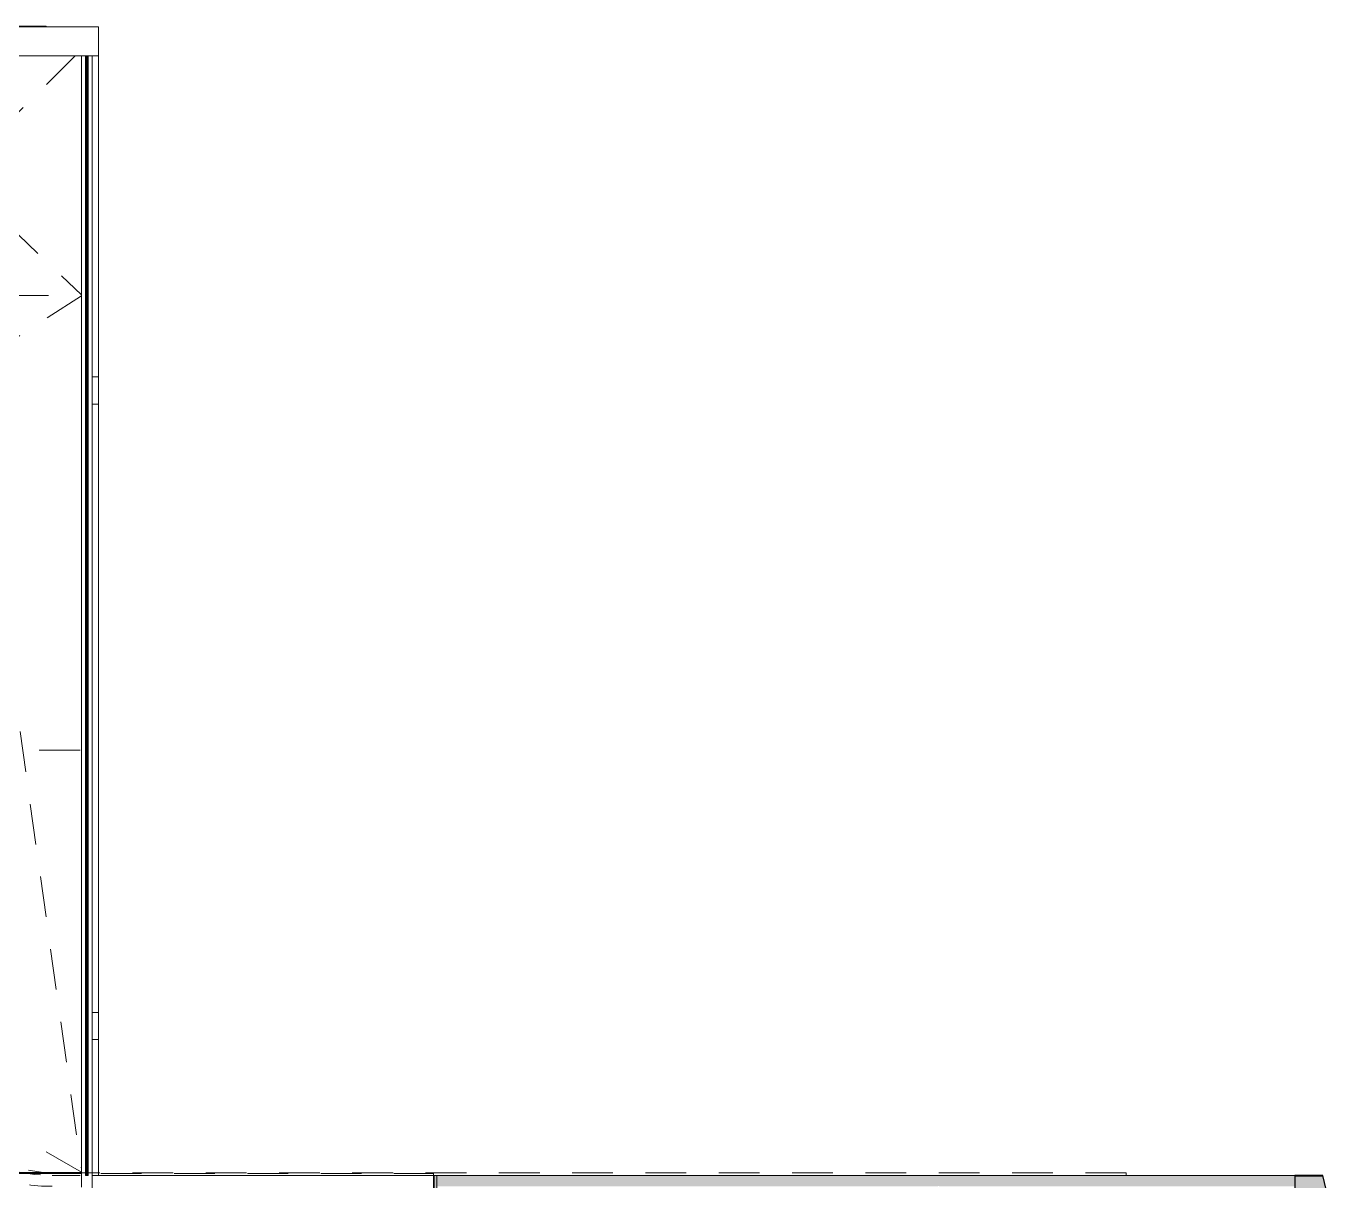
# Model space of a CAD drawing. Header units: metres. Extents: x -227.9 to -141.2, y 39.1 to 91.1.
# Drawn here: x -171.22 to -147.25, y 69.01 to 90.27 of the extents above; entities that cross this region are included whole.
import ezdxf

# ---------------------------------------------------------------- set-up
doc = ezdxf.new("R2010")
doc.units = ezdxf.units.M
doc.linetypes.add('JIS_02_0.7', pattern=[1.35, 0.75, -0.6])
doc.layers.add('A-DETL', color=94, linetype='Continuous', lineweight=5, true_color=0x00a600)
doc.layers.add('A-DETL-MBND', color=9, linetype='Continuous', lineweight=5, true_color=0xc0c0c0)
for name, color, linetype, lineweight in [('A-FLOR', 7, 'Continuous', 5), ('A-FLOR-HRAL', 7, 'Continuous', 5), ('A-ROOF', 7, 'Continuous', 5), ('A-WALL', 7, 'Continuous', 5), ('I-WALL', 7, 'Continuous', 5)]:
    doc.layers.add(name, color=color, linetype=linetype, lineweight=lineweight)

msp = doc.modelspace()

# ---------------------------------------------------------------- hatches: boundary and pattern name
at = {"layer": 'A-WALL', "true_color": 0xaaaaaa}
msp.add_hatch(color=253, dxfattribs=at).paths.add_polyline_path([(-147.892, 68.911), (-147.856, 68.911), (-147.856, 69.111), (-163.656, 69.111), (-163.656, 68.911), (-154.441, 68.911), (-154.409, 68.919), (-154.407, 68.911), (-149.536, 68.911)])
at = {"layer": 'A-WALL', "true_color": 0x808080}
for points in [[(-147.341, 69.101), (-147.344, 69.111), (-147.856, 69.111), (-147.856, 69.101)], [(-147.791, 68.588), (-147.247, 68.723), (-147.341, 69.101), (-147.856, 69.101), (-147.856, 68.849)]]:
    msp.add_hatch(color=8, dxfattribs=at).paths.add_polyline_path(points)
at = {"layer": 'I-WALL', "true_color": 0xaaaaaa}
for points in [[(-163.706, 68.112), (-163.706, 69.111), (-163.719, 69.111), (-163.719, 68.112)], [(-163.706, 68.162), (-163.656, 68.162), (-163.656, 69.111), (-163.706, 69.111), (-163.706, 68.262)]]:
    msp.add_hatch(color=253, dxfattribs=at).paths.add_polyline_path(points)

# ---------------------------------------------------------------- linework, layer by layer
at = {"layer": 'A-DETL', "color": 9, "linetype": 'JIS_02_0.7', "lineweight": 9, "true_color": 0xc0c0c0}
msp.add_line((-170.229, 76.938), (-174.185, 76.938), dxfattribs=at)
at = {"layer": 'A-DETL', "color": 7, "linetype": 'JIS_02_0.7'}
for p, q in [((-173.897, 69.148), (-163.719, 69.148)), ((-170.74, 69.111), (-170.229, 69.111)), ((-150.964, 69.161), (-170.635, 69.161)), ((-163.719, 69.148), (-163.719, 69.111)), ((-150.964, 69.111), (-150.964, 69.161))]:
    msp.add_line(p, q, dxfattribs=at)
for centre, radius, start in [((-170.74, 72.311), 3.2, 180.1083), ((-170.74, 71.161), 2, 180), ((-170.74, 72.311), 3.4, 217.4505)]:
    msp.add_arc(centre, radius, start, 270, dxfattribs=at)
at = {"layer": 'A-DETL-MBND', "lineweight": 9}
for p, q in [((-169.889, 85.84), (-169.889, 83.814)), ((-169.889, 83.814), (-170.004, 83.814)), ((-169.889, 83.814), (-169.889, 83.314)), ((-169.889, 83.314), (-170.004, 83.314)), ((-169.889, 83.314), (-169.889, 78.83)), ((-169.889, 78.33), (-169.889, 72.114)), ((-170.004, 72.114), (-169.889, 72.114)), ((-169.889, 72.114), (-169.889, 71.614)), ((-169.889, 71.614), (-170.004, 71.614)), ((-169.889, 71.614), (-169.889, 69.111))]:
    msp.add_line(p, q, dxfattribs=at)
at = {"layer": 'A-FLOR', "lineweight": 9}
for p, q in [((-169.889, 85.84), (-169.889, 89.725)), ((-169.889, 78.33), (-169.889, 78.83))]:
    msp.add_line(p, q, dxfattribs=at)
at = {"layer": 'A-FLOR-HRAL', "color": 9, "true_color": 0xc0c0c0}
for p, q in [((-170.127, 89.725), (-170.127, 69.111)), ((-170.126, 89.725), (-170.126, 69.111)), ((-170.125, 69.111), (-170.125, 89.725)), ((-170.115, 69.111), (-170.115, 89.725)), ((-170.114, 69.111), (-170.114, 89.725)), ((-170.106, 69.111), (-170.106, 89.725)), ((-170.102, 89.725), (-170.102, 69.111)), ((-170.094, 69.111), (-170.094, 89.725)), ((-170.093, 69.111), (-170.093, 89.725)), ((-170.083, 69.111), (-170.083, 89.725)), ((-170.081, 69.111), (-170.081, 89.725)), ((-170.126, 69.111), (-170.127, 69.111)), ((-170.125, 69.111), (-170.126, 69.111)), ((-170.115, 69.111), (-170.125, 69.111)), ((-170.114, 69.111), (-170.115, 69.111)), ((-170.094, 69.111), (-170.114, 69.111)), ((-170.102, 69.111), (-170.106, 69.111)), ((-170.093, 69.111), (-170.094, 69.111)), ((-170.083, 69.111), (-170.093, 69.111)), ((-170.082, 69.111), (-170.083, 69.111)), ((-170.081, 69.111), (-170.082, 69.111))]:
    msp.add_line(p, q, dxfattribs=at)
at = {"layer": 'A-FLOR-HRAL'}
for p, q in [((-170.115, 87.747), (-170.114, 87.747)), ((-170.115, 87.746), (-170.115, 87.747)), ((-170.114, 87.746), (-170.115, 87.746)), ((-170.114, 87.747), (-170.094, 87.747)), ((-170.114, 87.747), (-170.114, 87.746)), ((-170.094, 87.746), (-170.114, 87.746)), ((-170.094, 87.747), (-170.093, 87.747)), ((-170.094, 87.746), (-170.094, 87.747)), ((-170.093, 87.746), (-170.094, 87.746)), ((-170.093, 87.747), (-170.093, 87.746)), ((-170.115, 85.747), (-170.114, 85.747)), ((-170.115, 85.746), (-170.115, 85.747)), ((-170.114, 85.746), (-170.115, 85.746)), ((-170.114, 85.747), (-170.094, 85.747)), ((-170.114, 85.747), (-170.114, 85.746)), ((-170.094, 85.746), (-170.114, 85.746)), ((-170.094, 85.747), (-170.093, 85.747)), ((-170.094, 85.746), (-170.094, 85.747)), ((-170.093, 85.746), (-170.094, 85.746)), ((-170.093, 85.747), (-170.093, 85.746)), ((-170.115, 83.747), (-170.114, 83.747)), ((-170.115, 83.746), (-170.115, 83.747)), ((-170.114, 83.746), (-170.115, 83.746)), ((-170.114, 83.747), (-170.094, 83.747)), ((-170.114, 83.747), (-170.114, 83.746)), ((-170.094, 83.746), (-170.114, 83.746)), ((-170.094, 83.747), (-170.093, 83.747)), ((-170.094, 83.746), (-170.094, 83.747)), ((-170.093, 83.746), (-170.094, 83.746)), ((-170.093, 83.747), (-170.093, 83.746)), ((-170.115, 81.747), (-170.114, 81.747)), ((-170.115, 81.746), (-170.115, 81.747)), ((-170.114, 81.746), (-170.115, 81.746)), ((-170.114, 81.747), (-170.094, 81.747)), ((-170.114, 81.747), (-170.114, 81.746)), ((-170.094, 81.746), (-170.114, 81.746)), ((-170.094, 81.747), (-170.093, 81.747)), ((-170.094, 81.746), (-170.094, 81.747)), ((-170.093, 81.746), (-170.094, 81.746)), ((-170.093, 81.747), (-170.093, 81.746)), ((-170.115, 79.747), (-170.114, 79.747)), ((-170.115, 79.746), (-170.115, 79.747)), ((-170.114, 79.746), (-170.115, 79.746)), ((-170.114, 79.747), (-170.094, 79.747)), ((-170.114, 79.747), (-170.114, 79.746)), ((-170.094, 79.746), (-170.114, 79.746)), ((-170.094, 79.747), (-170.093, 79.747)), ((-170.094, 79.746), (-170.094, 79.747)), ((-170.093, 79.746), (-170.094, 79.746)), ((-170.093, 79.747), (-170.093, 79.746)), ((-170.115, 77.747), (-170.114, 77.747)), ((-170.115, 77.746), (-170.115, 77.747)), ((-170.114, 77.746), (-170.115, 77.746)), ((-170.114, 77.747), (-170.094, 77.747)), ((-170.114, 77.747), (-170.114, 77.746)), ((-170.094, 77.746), (-170.114, 77.746)), ((-170.094, 77.747), (-170.093, 77.747)), ((-170.094, 77.746), (-170.094, 77.747)), ((-170.093, 77.746), (-170.094, 77.746)), ((-170.093, 77.747), (-170.093, 77.746)), ((-170.115, 75.747), (-170.114, 75.747)), ((-170.115, 75.746), (-170.115, 75.747)), ((-170.114, 75.746), (-170.115, 75.746)), ((-170.114, 75.747), (-170.094, 75.747)), ((-170.114, 75.747), (-170.114, 75.746)), ((-170.094, 75.746), (-170.114, 75.746)), ((-170.094, 75.747), (-170.093, 75.747)), ((-170.094, 75.746), (-170.094, 75.747)), ((-170.093, 75.746), (-170.094, 75.746)), ((-170.093, 75.747), (-170.093, 75.746)), ((-170.115, 73.747), (-170.114, 73.747)), ((-170.115, 73.746), (-170.115, 73.747)), ((-170.114, 73.746), (-170.115, 73.746)), ((-170.114, 73.747), (-170.094, 73.747)), ((-170.114, 73.747), (-170.114, 73.746)), ((-170.094, 73.746), (-170.114, 73.746)), ((-170.094, 73.747), (-170.093, 73.747)), ((-170.094, 73.746), (-170.094, 73.747)), ((-170.093, 73.746), (-170.094, 73.746)), ((-170.093, 73.747), (-170.093, 73.746)), ((-170.115, 71.747), (-170.114, 71.747)), ((-170.115, 71.746), (-170.115, 71.747)), ((-170.114, 71.746), (-170.115, 71.746)), ((-170.114, 71.747), (-170.094, 71.747)), ((-170.114, 71.747), (-170.114, 71.746)), ((-170.094, 71.746), (-170.114, 71.746)), ((-170.094, 71.747), (-170.093, 71.747)), ((-170.094, 71.746), (-170.094, 71.747)), ((-170.093, 71.746), (-170.094, 71.746)), ((-170.093, 71.747), (-170.093, 71.746)), ((-170.115, 69.747), (-170.114, 69.747)), ((-170.115, 69.746), (-170.115, 69.747)), ((-170.114, 69.746), (-170.115, 69.746)), ((-170.114, 69.747), (-170.094, 69.747)), ((-170.114, 69.747), (-170.114, 69.746)), ((-170.094, 69.746), (-170.114, 69.746)), ((-170.094, 69.747), (-170.093, 69.747)), ((-170.094, 69.746), (-170.094, 69.747)), ((-170.093, 69.746), (-170.094, 69.746)), ((-170.093, 69.747), (-170.093, 69.746)), ((-170.127, 69.111), (-170.126, 69.111)), ((-170.126, 69.109), (-170.127, 69.109)), ((-170.082, 69.109), (-170.126, 69.109)), ((-170.083, 69.111), (-170.082, 69.111)), ((-170.082, 69.111), (-170.081, 69.111)), ((-170.081, 69.109), (-170.082, 69.109))]:
    msp.add_line(p, q, dxfattribs=at)
at = {"layer": 'A-ROOF', "color": 9, "linetype": 'JIS_02_0.7', "true_color": 0xc0c0c0}
for p, q in [((-170.316, 89.725), (-172.524, 87.536)), ((-172.524, 87.536), (-170.204, 85.323)), ((-175.608, 85.313), (-170.204, 85.313)), ((-170.204, 85.307), (-172.27, 83.971)), ((-172.27, 83.971), (-170.204, 69.234)), ((-170.204, 69.169), (-172.215, 70.35))]:
    msp.add_line(p, q, dxfattribs=at)
at = {"layer": 'A-ROOF'}
msp.add_line((-170.204, 69.163), (-173.925, 69.163), dxfattribs=at)
at = {"layer": 'A-WALL', "lineweight": 9}
for p, q in [((-169.889, 90.256), (-219.486, 90.256)), ((-169.889, 90.256), (-169.889, 90.242)), ((-169.889, 90.242), (-169.889, 89.739)), ((-219.28, 89.725), (-170.226, 89.725)), ((-170.226, 89.725), (-169.889, 89.725)), ((-169.889, 89.739), (-169.889, 89.725)), ((-147.341, 69.101), (-147.856, 69.101))]:
    msp.add_line(p, q, dxfattribs=at)
at = {"layer": 'A-WALL', "lineweight": 13}
for p, q in [((-218.195, 90.272), (-170.852, 90.272)), ((-170.852, 90.272), (-170.852, 90.256)), ((-147.856, 69.111), (-163.719, 69.111)), ((-163.719, 69.111), (-163.719, 68.848)), ((-147.856, 68.848), (-147.856, 69.111))]:
    msp.add_line(p, q, dxfattribs=at)
at = {"layer": 'A-WALL'}
for p, q in [((-170.204, 89.725), (-170.204, 68.894)), ((-170.004, 68.879), (-170.004, 89.725)), ((-170.204, 69.148), (-174.191, 69.148)), ((-170.004, 69.111), (-163.719, 69.111)), ((-170.004, 69.111), (-170.004, 68.879)), ((-163.706, 69.111), (-163.706, 68.112)), ((-163.656, 69.111), (-163.656, 68.162))]:
    msp.add_line(p, q, dxfattribs=at)
at = {"layer": 'A-WALL', "lineweight": 25}
for p, q in [((-147.344, 69.111), (-147.856, 69.111)), ((-147.856, 69.111), (-147.856, 68.849)), ((-147.247, 68.723), (-147.344, 69.111))]:
    msp.add_line(p, q, dxfattribs=at)

doc.saveas('drawing.dxf')
